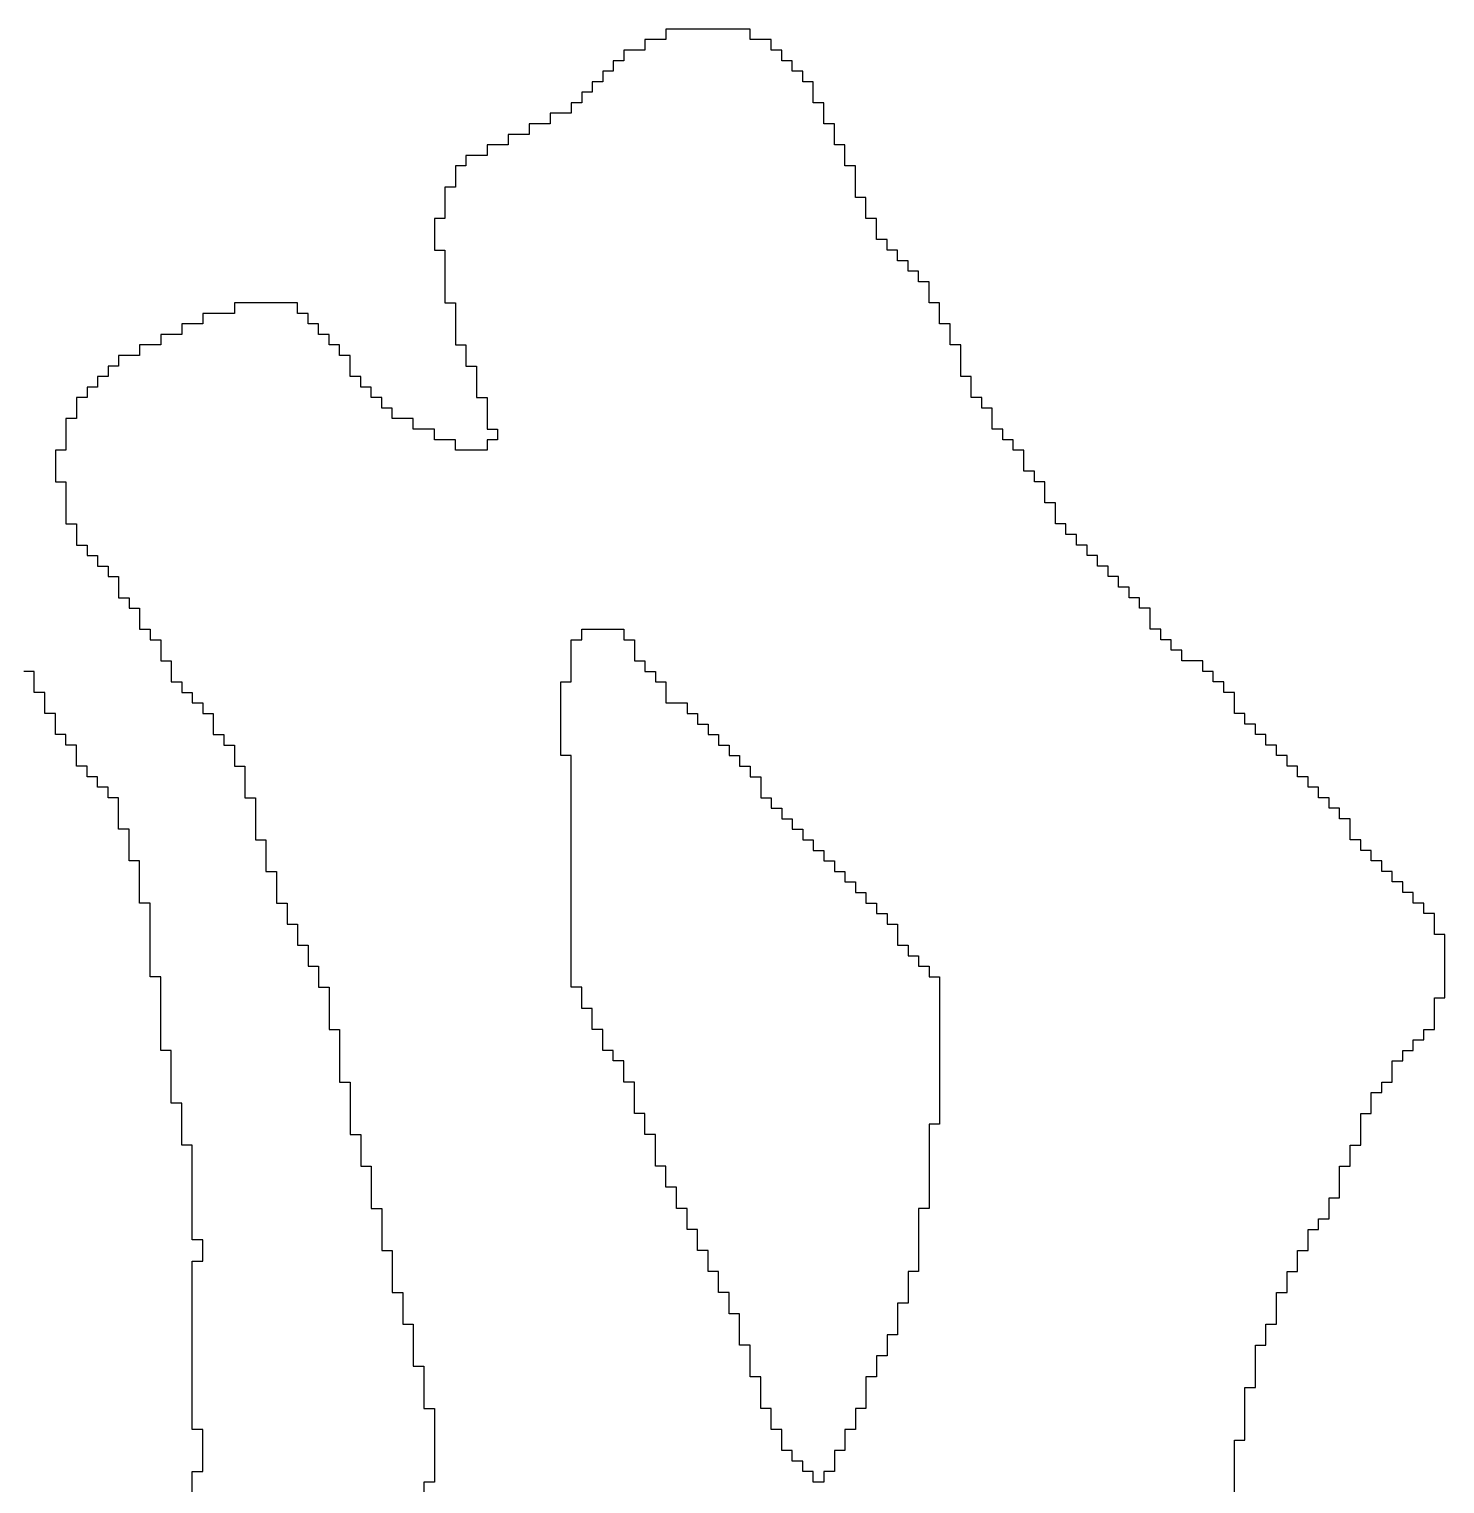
# Model space of a CAD drawing. Header units: millimetres. Extents: x 9.6 to 105, y 7.6 to 66.9.
# Drawn here: x 85.0237 to 85.2895, y 22.5068 to 22.7798 of the extents above; entities that cross this region are included whole.
import ezdxf

# ---------------------------------------------------------------- set-up
doc = ezdxf.new("R2010")
doc.units = ezdxf.units.MM
doc.layers.add('BottomOverlay', color=54, linetype='Continuous')

msp = doc.modelspace()

# ---------------------------------------------------------------- linework, layer by layer
at = {"layer": 'BottomOverlay'}
for p, q in [((85.15909, 22.77983), (85.14327, 22.77983)), ((85.14327, 22.77983), (85.14327, 22.77785)), ((85.15909, 22.77785), (85.15909, 22.77983)), ((85.14327, 22.77785), (85.13932, 22.77785)), ((85.13932, 22.77785), (85.13932, 22.77588)), ((85.16304, 22.77785), (85.15909, 22.77785)), ((85.16304, 22.77588), (85.16304, 22.77785)), ((85.13537, 22.7739), (85.13339, 22.7739)), ((85.13339, 22.7739), (85.13339, 22.77193)), ((85.13932, 22.77588), (85.13537, 22.77588)), ((85.13537, 22.77588), (85.13537, 22.7739)), ((85.16501, 22.77588), (85.16304, 22.77588)), ((85.16501, 22.7739), (85.16501, 22.77588)), ((85.16699, 22.7739), (85.16501, 22.7739)), ((85.16699, 22.77193), (85.16699, 22.7739)), ((85.13339, 22.77193), (85.13141, 22.77193)), ((85.13141, 22.77193), (85.13141, 22.76995)), ((85.16897, 22.77193), (85.16699, 22.77193)), ((85.16897, 22.76995), (85.16897, 22.77193)), ((85.12944, 22.76797), (85.12746, 22.76797)), ((85.12746, 22.76797), (85.12746, 22.766)), ((85.13141, 22.76995), (85.12944, 22.76995)), ((85.12944, 22.76995), (85.12944, 22.76797)), ((85.17094, 22.76995), (85.16897, 22.76995)), ((85.17094, 22.76797), (85.17094, 22.76995)), ((85.17094, 22.766), (85.17094, 22.76797)), ((85.12746, 22.766), (85.12549, 22.766)), ((85.12549, 22.766), (85.12549, 22.76402)), ((85.17292, 22.766), (85.17094, 22.766)), ((85.17292, 22.76402), (85.17292, 22.766)), ((85.12549, 22.76402), (85.12153, 22.76402)), ((85.12153, 22.76402), (85.12153, 22.76204)), ((85.17292, 22.76204), (85.17292, 22.76402)), ((85.11758, 22.76007), (85.11363, 22.76007)), ((85.11363, 22.76007), (85.11363, 22.75809)), ((85.12153, 22.76204), (85.11758, 22.76204)), ((85.11758, 22.76204), (85.11758, 22.76007)), ((85.17489, 22.76204), (85.17292, 22.76204)), ((85.17489, 22.76007), (85.17489, 22.76204)), ((85.17489, 22.75809), (85.17489, 22.76007)), ((85.11363, 22.75809), (85.10968, 22.75809)), ((85.10968, 22.75809), (85.10968, 22.75611)), ((85.17687, 22.75809), (85.17489, 22.75809)), ((85.17687, 22.75611), (85.17687, 22.75809)), ((85.10968, 22.75611), (85.10572, 22.75611)), ((85.10572, 22.75611), (85.10572, 22.75414)), ((85.17687, 22.75414), (85.17687, 22.75611)), ((85.10572, 22.75414), (85.10375, 22.75414)), ((85.10375, 22.75414), (85.10375, 22.75216)), ((85.10375, 22.75216), (85.10375, 22.75019)), ((85.17885, 22.75414), (85.17687, 22.75414)), ((85.17885, 22.75216), (85.17885, 22.75414)), ((85.17885, 22.75019), (85.17885, 22.75216)), ((85.10375, 22.75019), (85.10177, 22.75019)), ((85.10177, 22.75019), (85.10177, 22.74821)), ((85.17885, 22.74821), (85.17885, 22.75019)), ((85.10177, 22.74821), (85.10177, 22.74623)), ((85.10177, 22.74623), (85.10177, 22.74426)), ((85.18082, 22.74821), (85.17885, 22.74821)), ((85.18082, 22.74623), (85.18082, 22.74821)), ((85.18082, 22.74426), (85.18082, 22.74623)), ((85.10177, 22.74426), (85.09979, 22.74426)), ((85.09979, 22.74426), (85.09979, 22.74228)), ((85.1828, 22.74426), (85.18082, 22.74426)), ((85.1828, 22.74228), (85.1828, 22.74426)), ((85.09979, 22.74228), (85.09979, 22.74031)), ((85.1828, 22.74031), (85.1828, 22.74228)), ((85.09979, 22.74031), (85.09979, 22.73833)), ((85.09979, 22.73833), (85.10177, 22.73833)), ((85.10177, 22.73833), (85.10177, 22.73635)), ((85.18478, 22.74031), (85.1828, 22.74031)), ((85.18478, 22.73833), (85.18478, 22.74031)), ((85.18675, 22.73833), (85.18478, 22.73833)), ((85.18675, 22.73635), (85.18675, 22.73833)), ((85.10177, 22.73635), (85.10177, 22.73437)), ((85.18873, 22.73635), (85.18675, 22.73635)), ((85.18873, 22.73437), (85.18873, 22.73635)), ((85.10177, 22.73437), (85.10177, 22.7324)), ((85.10177, 22.7324), (85.10177, 22.73042)), ((85.19071, 22.73437), (85.18873, 22.73437)), ((85.19071, 22.7324), (85.19071, 22.73437)), ((85.19268, 22.7324), (85.19071, 22.7324)), ((85.19268, 22.73042), (85.19268, 22.7324)), ((85.10177, 22.73042), (85.10177, 22.72845)), ((85.19268, 22.72845), (85.19268, 22.73042)), ((85.0741, 22.72845), (85.06225, 22.72845)), ((85.06225, 22.72845), (85.06225, 22.72647)), ((85.0741, 22.72647), (85.0741, 22.72845)), ((85.10177, 22.72845), (85.10375, 22.72845)), ((85.10375, 22.72845), (85.10375, 22.72647)), ((85.19466, 22.72845), (85.19268, 22.72845)), ((85.19466, 22.72647), (85.19466, 22.72845)), ((85.05631, 22.72449), (85.05236, 22.72449)), ((85.05236, 22.72449), (85.05236, 22.72252)), ((85.06225, 22.72647), (85.05631, 22.72647)), ((85.05631, 22.72647), (85.05631, 22.72449)), ((85.07608, 22.72647), (85.0741, 22.72647)), ((85.07608, 22.72449), (85.07608, 22.72647)), ((85.07805, 22.72449), (85.07608, 22.72449)), ((85.07805, 22.72252), (85.07805, 22.72449)), ((85.10375, 22.72647), (85.10375, 22.72449)), ((85.10375, 22.72449), (85.10375, 22.72252)), ((85.19466, 22.72449), (85.19466, 22.72647)), ((85.19663, 22.72449), (85.19466, 22.72449)), ((85.19663, 22.72252), (85.19663, 22.72449)), ((85.05236, 22.72252), (85.04841, 22.72252)), ((85.04841, 22.72252), (85.04841, 22.72054)), ((85.08003, 22.72252), (85.07805, 22.72252)), ((85.08003, 22.72054), (85.08003, 22.72252)), ((85.10375, 22.72252), (85.10375, 22.72054)), ((85.19663, 22.72054), (85.19663, 22.72252)), ((85.04841, 22.72054), (85.04446, 22.72054)), ((85.04446, 22.72054), (85.04446, 22.71857)), ((85.08201, 22.72054), (85.08003, 22.72054)), ((85.08201, 22.71857), (85.08201, 22.72054)), ((85.10375, 22.72054), (85.10572, 22.72054)), ((85.10572, 22.72054), (85.10572, 22.71857)), ((85.19861, 22.72054), (85.19663, 22.72054)), ((85.19861, 22.71857), (85.19861, 22.72054)), ((85.04051, 22.71659), (85.03853, 22.71659)), ((85.03853, 22.71659), (85.03853, 22.71461)), ((85.04446, 22.71857), (85.04051, 22.71857)), ((85.04051, 22.71857), (85.04051, 22.71659)), ((85.08399, 22.71857), (85.08201, 22.71857)), ((85.08399, 22.71659), (85.08399, 22.71857)), ((85.08399, 22.71461), (85.08399, 22.71659)), ((85.10572, 22.71857), (85.10572, 22.71659)), ((85.10572, 22.71659), (85.1077, 22.71659)), ((85.1077, 22.71659), (85.1077, 22.71461)), ((85.19861, 22.71659), (85.19861, 22.71857)), ((85.19861, 22.71461), (85.19861, 22.71659)), ((85.03853, 22.71461), (85.03655, 22.71461)), ((85.03655, 22.71461), (85.03655, 22.71264)), ((85.08596, 22.71461), (85.08399, 22.71461)), ((85.08596, 22.71264), (85.08596, 22.71461)), ((85.1077, 22.71461), (85.1077, 22.71264)), ((85.20059, 22.71461), (85.19861, 22.71461)), ((85.20059, 22.71264), (85.20059, 22.71461)), ((85.03458, 22.71066), (85.0326, 22.71066)), ((85.0326, 22.71066), (85.0326, 22.70868)), ((85.03655, 22.71264), (85.03458, 22.71264)), ((85.03458, 22.71264), (85.03458, 22.71066)), ((85.08794, 22.71264), (85.08596, 22.71264)), ((85.08794, 22.71066), (85.08794, 22.71264)), ((85.08991, 22.71066), (85.08794, 22.71066)), ((85.08991, 22.70868), (85.08991, 22.71066)), ((85.1077, 22.71264), (85.1077, 22.71066)), ((85.1077, 22.71066), (85.10968, 22.71066)), ((85.10968, 22.71066), (85.10968, 22.70868)), ((85.20059, 22.71066), (85.20059, 22.71264)), ((85.20256, 22.71066), (85.20059, 22.71066)), ((85.20256, 22.70868), (85.20256, 22.71066)), ((85.0326, 22.70868), (85.0326, 22.70671)), ((85.09189, 22.70868), (85.08991, 22.70868)), ((85.09189, 22.70671), (85.09189, 22.70868)), ((85.10968, 22.70868), (85.10968, 22.70671)), ((85.20454, 22.70868), (85.20256, 22.70868)), ((85.20454, 22.70671), (85.20454, 22.70868)), ((85.0326, 22.70671), (85.03062, 22.70671)), ((85.03062, 22.70671), (85.03062, 22.70473)), ((85.09584, 22.70671), (85.09189, 22.70671)), ((85.09584, 22.70473), (85.09584, 22.70671)), ((85.10968, 22.70671), (85.10968, 22.70473)), ((85.20454, 22.70473), (85.20454, 22.70671)), ((85.03062, 22.70473), (85.03062, 22.70275)), ((85.03062, 22.70275), (85.03062, 22.70078)), ((85.09979, 22.70473), (85.09584, 22.70473)), ((85.09979, 22.70275), (85.09979, 22.70473)), ((85.10375, 22.70275), (85.09979, 22.70275)), ((85.10375, 22.70078), (85.10375, 22.70275)), ((85.10968, 22.70473), (85.11165, 22.70473)), ((85.11165, 22.70275), (85.10968, 22.70275)), ((85.10968, 22.70275), (85.10968, 22.70078)), ((85.11165, 22.70473), (85.11165, 22.70275)), ((85.20651, 22.70473), (85.20454, 22.70473)), ((85.20651, 22.70275), (85.20651, 22.70473)), ((85.20849, 22.70275), (85.20651, 22.70275)), ((85.20849, 22.70078), (85.20849, 22.70275)), ((85.03062, 22.70078), (85.02865, 22.70078)), ((85.02865, 22.70078), (85.02865, 22.6988)), ((85.10968, 22.70078), (85.10375, 22.70078)), ((85.21047, 22.70078), (85.20849, 22.70078)), ((85.21047, 22.6988), (85.21047, 22.70078)), ((85.02865, 22.6988), (85.02865, 22.69683)), ((85.21047, 22.69683), (85.21047, 22.6988)), ((85.02865, 22.69683), (85.02865, 22.69485)), ((85.02865, 22.69485), (85.03062, 22.69485)), ((85.03062, 22.69485), (85.03062, 22.69287)), ((85.21245, 22.69683), (85.21047, 22.69683)), ((85.21245, 22.69485), (85.21245, 22.69683)), ((85.21442, 22.69485), (85.21245, 22.69485)), ((85.21442, 22.69287), (85.21442, 22.69485)), ((85.03062, 22.69287), (85.03062, 22.6909)), ((85.21442, 22.6909), (85.21442, 22.69287)), ((85.03062, 22.6909), (85.03062, 22.68892)), ((85.03062, 22.68892), (85.03062, 22.68694)), ((85.2164, 22.6909), (85.21442, 22.6909)), ((85.2164, 22.68892), (85.2164, 22.6909)), ((85.2164, 22.68694), (85.2164, 22.68892)), ((85.03062, 22.68694), (85.0326, 22.68694)), ((85.0326, 22.68694), (85.0326, 22.68497)), ((85.21837, 22.68694), (85.2164, 22.68694)), ((85.21837, 22.68497), (85.21837, 22.68694)), ((85.0326, 22.68497), (85.0326, 22.68299)), ((85.22035, 22.68497), (85.21837, 22.68497)), ((85.22035, 22.68299), (85.22035, 22.68497)), ((85.0326, 22.68299), (85.03458, 22.68299)), ((85.03458, 22.68299), (85.03458, 22.68101)), ((85.03458, 22.68101), (85.03655, 22.68101)), ((85.03655, 22.68101), (85.03655, 22.67904)), ((85.22233, 22.68299), (85.22035, 22.68299)), ((85.22233, 22.68101), (85.22233, 22.68299)), ((85.2243, 22.68101), (85.22233, 22.68101)), ((85.2243, 22.67904), (85.2243, 22.68101)), ((85.03655, 22.67904), (85.03853, 22.67904)), ((85.03853, 22.67904), (85.03853, 22.67706)), ((85.22628, 22.67904), (85.2243, 22.67904)), ((85.22628, 22.67706), (85.22628, 22.67904)), ((85.03853, 22.67706), (85.04051, 22.67706)), ((85.04051, 22.67706), (85.04051, 22.67509)), ((85.04051, 22.67509), (85.04051, 22.67311)), ((85.22825, 22.67706), (85.22628, 22.67706)), ((85.22825, 22.67509), (85.22825, 22.67706)), ((85.23023, 22.67509), (85.22825, 22.67509)), ((85.23023, 22.67311), (85.23023, 22.67509)), ((85.04051, 22.67311), (85.04248, 22.67311)), ((85.04248, 22.67311), (85.04248, 22.67113)), ((85.23221, 22.67311), (85.23023, 22.67311)), ((85.23221, 22.67113), (85.23221, 22.67311)), ((85.04248, 22.67113), (85.04446, 22.67113)), ((85.04446, 22.67113), (85.04446, 22.66916)), ((85.23418, 22.67113), (85.23221, 22.67113)), ((85.23418, 22.66916), (85.23418, 22.67113)), ((85.04446, 22.66916), (85.04446, 22.66718)), ((85.04446, 22.66718), (85.04643, 22.66718)), ((85.04643, 22.66718), (85.04643, 22.6652)), ((85.12746, 22.6652), (85.12746, 22.66718)), ((85.12746, 22.66718), (85.13537, 22.66718)), ((85.13537, 22.66718), (85.13537, 22.6652)), ((85.23418, 22.66718), (85.23418, 22.66916)), ((85.23616, 22.66718), (85.23418, 22.66718)), ((85.23616, 22.6652), (85.23616, 22.66718)), ((85.04643, 22.6652), (85.04841, 22.6652)), ((85.04841, 22.6652), (85.04841, 22.66323)), ((85.12549, 22.66323), (85.12549, 22.6652)), ((85.12549, 22.6652), (85.12746, 22.6652)), ((85.13537, 22.6652), (85.13735, 22.6652)), ((85.13735, 22.6652), (85.13735, 22.66323)), ((85.23814, 22.6652), (85.23616, 22.6652)), ((85.23814, 22.66323), (85.23814, 22.6652)), ((85.04841, 22.66323), (85.04841, 22.66125)), ((85.12549, 22.66125), (85.12549, 22.66323)), ((85.13735, 22.66323), (85.13735, 22.66125)), ((85.24011, 22.66323), (85.23814, 22.66323)), ((85.24011, 22.66125), (85.24011, 22.66323)), ((85.02469, 22.65927), (85.02272, 22.65927)), ((85.02469, 22.6573), (85.02469, 22.65927)), ((85.04841, 22.66125), (85.05039, 22.66125)), ((85.05039, 22.66125), (85.05039, 22.65927)), ((85.05039, 22.65927), (85.05039, 22.6573)), ((85.12549, 22.65927), (85.12549, 22.66125)), ((85.12549, 22.6573), (85.12549, 22.65927)), ((85.13735, 22.66125), (85.13932, 22.66125)), ((85.13932, 22.66125), (85.13932, 22.65927)), ((85.13932, 22.65927), (85.1413, 22.65927)), ((85.1413, 22.65927), (85.1413, 22.6573)), ((85.24407, 22.66125), (85.24011, 22.66125)), ((85.24407, 22.65927), (85.24407, 22.66125)), ((85.24604, 22.65927), (85.24407, 22.65927)), ((85.24604, 22.6573), (85.24604, 22.65927)), ((85.02469, 22.65532), (85.02469, 22.6573)), ((85.05039, 22.6573), (85.05236, 22.6573)), ((85.05236, 22.6573), (85.05236, 22.65532)), ((85.12351, 22.65532), (85.12351, 22.6573)), ((85.12351, 22.6573), (85.12549, 22.6573)), ((85.1413, 22.6573), (85.14327, 22.6573)), ((85.14327, 22.6573), (85.14327, 22.65532)), ((85.24802, 22.6573), (85.24604, 22.6573)), ((85.24802, 22.65532), (85.24802, 22.6573)), ((85.02667, 22.65532), (85.02469, 22.65532)), ((85.02667, 22.65335), (85.02667, 22.65532)), ((85.02667, 22.65137), (85.02667, 22.65335)), ((85.05236, 22.65532), (85.05434, 22.65532)), ((85.05434, 22.65532), (85.05434, 22.65335)), ((85.05434, 22.65335), (85.05631, 22.65335)), ((85.05631, 22.65335), (85.05631, 22.65137)), ((85.12351, 22.65335), (85.12351, 22.65532)), ((85.12351, 22.65137), (85.12351, 22.65335)), ((85.14327, 22.65532), (85.14327, 22.65335)), ((85.14327, 22.65335), (85.14723, 22.65335)), ((85.14723, 22.65335), (85.14723, 22.65137)), ((85.24999, 22.65532), (85.24802, 22.65532)), ((85.24999, 22.65335), (85.24999, 22.65532)), ((85.24999, 22.65137), (85.24999, 22.65335)), ((85.02865, 22.65137), (85.02667, 22.65137)), ((85.02865, 22.64939), (85.02865, 22.65137)), ((85.05631, 22.65137), (85.05829, 22.65137)), ((85.05829, 22.65137), (85.05829, 22.64939)), ((85.12351, 22.64939), (85.12351, 22.65137)), ((85.14723, 22.65137), (85.1492, 22.65137)), ((85.1492, 22.65137), (85.1492, 22.64939)), ((85.25197, 22.65137), (85.24999, 22.65137)), ((85.25197, 22.64939), (85.25197, 22.65137)), ((85.02865, 22.64742), (85.02865, 22.64939)), ((85.05829, 22.64939), (85.05829, 22.64742)), ((85.12351, 22.64742), (85.12351, 22.64939)), ((85.1492, 22.64939), (85.15118, 22.64939)), ((85.15118, 22.64939), (85.15118, 22.64742)), ((85.25395, 22.64939), (85.25197, 22.64939)), ((85.25395, 22.64742), (85.25395, 22.64939)), ((85.03062, 22.64742), (85.02865, 22.64742)), ((85.03062, 22.64544), (85.03062, 22.64742)), ((85.0326, 22.64544), (85.03062, 22.64544)), ((85.0326, 22.64346), (85.0326, 22.64544)), ((85.05829, 22.64742), (85.06027, 22.64742)), ((85.06027, 22.64742), (85.06027, 22.64544)), ((85.06027, 22.64544), (85.06225, 22.64544)), ((85.06225, 22.64544), (85.06225, 22.64346)), ((85.12351, 22.64544), (85.12351, 22.64742)), ((85.12351, 22.64346), (85.12351, 22.64544)), ((85.15118, 22.64742), (85.15315, 22.64742)), ((85.15315, 22.64742), (85.15315, 22.64544)), ((85.15315, 22.64544), (85.15513, 22.64544)), ((85.15513, 22.64544), (85.15513, 22.64346)), ((85.25592, 22.64742), (85.25395, 22.64742)), ((85.25592, 22.64544), (85.25592, 22.64742)), ((85.2579, 22.64544), (85.25592, 22.64544)), ((85.2579, 22.64346), (85.2579, 22.64544)), ((85.0326, 22.64149), (85.0326, 22.64346)), ((85.06225, 22.64346), (85.06225, 22.64149)), ((85.12549, 22.64346), (85.12351, 22.64346)), ((85.12549, 22.64149), (85.12549, 22.64346)), ((85.15513, 22.64346), (85.15711, 22.64346)), ((85.15711, 22.64346), (85.15711, 22.64149)), ((85.25988, 22.64346), (85.2579, 22.64346)), ((85.25988, 22.64149), (85.25988, 22.64346)), ((85.03458, 22.64149), (85.0326, 22.64149)), ((85.03458, 22.63951), (85.03458, 22.64149)), ((85.06225, 22.64149), (85.06422, 22.64149)), ((85.06422, 22.64149), (85.06422, 22.63951)), ((85.12549, 22.63951), (85.12549, 22.64149)), ((85.15711, 22.64149), (85.15909, 22.64149)), ((85.15909, 22.64149), (85.15909, 22.63951)), ((85.26185, 22.64149), (85.25988, 22.64149)), ((85.26185, 22.63951), (85.26185, 22.64149)), ((85.03655, 22.63951), (85.03458, 22.63951)), ((85.03655, 22.63754), (85.03655, 22.63951)), ((85.03853, 22.63754), (85.03655, 22.63754)), ((85.03853, 22.63556), (85.03853, 22.63754)), ((85.06422, 22.63951), (85.06422, 22.63754)), ((85.06422, 22.63754), (85.06422, 22.63556)), ((85.12549, 22.63754), (85.12549, 22.63951)), ((85.12549, 22.63556), (85.12549, 22.63754)), ((85.15909, 22.63951), (85.16106, 22.63951)), ((85.16106, 22.63951), (85.16106, 22.63754)), ((85.16106, 22.63754), (85.16106, 22.63556)), ((85.26383, 22.63951), (85.26185, 22.63951)), ((85.26383, 22.63754), (85.26383, 22.63951)), ((85.26581, 22.63754), (85.26383, 22.63754)), ((85.26581, 22.63556), (85.26581, 22.63754)), ((85.04051, 22.63556), (85.03853, 22.63556)), ((85.04051, 22.63358), (85.04051, 22.63556)), ((85.06422, 22.63556), (85.0662, 22.63556)), ((85.0662, 22.63556), (85.0662, 22.63358)), ((85.12549, 22.63358), (85.12549, 22.63556)), ((85.16106, 22.63556), (85.16304, 22.63556)), ((85.16304, 22.63556), (85.16304, 22.63358)), ((85.26778, 22.63556), (85.26581, 22.63556)), ((85.26778, 22.63358), (85.26778, 22.63556)), ((85.04051, 22.63161), (85.04051, 22.63358)), ((85.04051, 22.62963), (85.04051, 22.63161)), ((85.0662, 22.63358), (85.0662, 22.63161)), ((85.0662, 22.63161), (85.0662, 22.62963)), ((85.12549, 22.63161), (85.12549, 22.63358)), ((85.12549, 22.62963), (85.12549, 22.63161)), ((85.16304, 22.63358), (85.16501, 22.63358)), ((85.16501, 22.63358), (85.16501, 22.63161)), ((85.16501, 22.63161), (85.16699, 22.63161)), ((85.16699, 22.63161), (85.16699, 22.62963)), ((85.26976, 22.63358), (85.26778, 22.63358)), ((85.26976, 22.63161), (85.26976, 22.63358)), ((85.27173, 22.63161), (85.26976, 22.63161)), ((85.27173, 22.62963), (85.27173, 22.63161)), ((85.04248, 22.62963), (85.04051, 22.62963)), ((85.04248, 22.62765), (85.04248, 22.62963)), ((85.0662, 22.62963), (85.0662, 22.62765)), ((85.12549, 22.62765), (85.12549, 22.62963)), ((85.16699, 22.62963), (85.16897, 22.62963)), ((85.16897, 22.62963), (85.16897, 22.62765)), ((85.27173, 22.62765), (85.27173, 22.62963)), ((85.04248, 22.62568), (85.04248, 22.62765)), ((85.0662, 22.62765), (85.06817, 22.62765)), ((85.06817, 22.62765), (85.06817, 22.62568)), ((85.12549, 22.62568), (85.12549, 22.62765)), ((85.16897, 22.62765), (85.17094, 22.62765)), ((85.17094, 22.62765), (85.17094, 22.62568)), ((85.27371, 22.62765), (85.27173, 22.62765)), ((85.27371, 22.62568), (85.27371, 22.62765)), ((85.04248, 22.6237), (85.04248, 22.62568)), ((85.04446, 22.6237), (85.04248, 22.6237)), ((85.04446, 22.62173), (85.04446, 22.6237)), ((85.06817, 22.62568), (85.06817, 22.6237)), ((85.06817, 22.6237), (85.06817, 22.62173)), ((85.12549, 22.6237), (85.12549, 22.62568)), ((85.12549, 22.62173), (85.12549, 22.6237)), ((85.17094, 22.62568), (85.17292, 22.62568)), ((85.17292, 22.62568), (85.17292, 22.6237)), ((85.17292, 22.6237), (85.17489, 22.6237)), ((85.17489, 22.6237), (85.17489, 22.62173)), ((85.27569, 22.62568), (85.27371, 22.62568)), ((85.27569, 22.6237), (85.27569, 22.62568)), ((85.27766, 22.6237), (85.27569, 22.6237)), ((85.27766, 22.62173), (85.27766, 22.6237)), ((85.04446, 22.61975), (85.04446, 22.62173)), ((85.06817, 22.62173), (85.07015, 22.62173)), ((85.07015, 22.62173), (85.07015, 22.61975)), ((85.12549, 22.61975), (85.12549, 22.62173)), ((85.17489, 22.62173), (85.17687, 22.62173)), ((85.17687, 22.62173), (85.17687, 22.61975)), ((85.27964, 22.62173), (85.27766, 22.62173)), ((85.27964, 22.61975), (85.27964, 22.62173)), ((85.04446, 22.61777), (85.04446, 22.61975)), ((85.04446, 22.6158), (85.04446, 22.61777)), ((85.07015, 22.61975), (85.07015, 22.61777)), ((85.07015, 22.61777), (85.07015, 22.6158)), ((85.12549, 22.61777), (85.12549, 22.61975)), ((85.12549, 22.6158), (85.12549, 22.61777)), ((85.17687, 22.61975), (85.17885, 22.61975)), ((85.17885, 22.61975), (85.17885, 22.61777)), ((85.17885, 22.61777), (85.18082, 22.61777)), ((85.18082, 22.61777), (85.18082, 22.6158)), ((85.28162, 22.61975), (85.27964, 22.61975)), ((85.28162, 22.61777), (85.28162, 22.61975)), ((85.28359, 22.61777), (85.28162, 22.61777)), ((85.28359, 22.6158), (85.28359, 22.61777)), ((85.04643, 22.6158), (85.04446, 22.6158)), ((85.04643, 22.61382), (85.04643, 22.6158)), ((85.07015, 22.6158), (85.07213, 22.6158)), ((85.07213, 22.6158), (85.07213, 22.61382)), ((85.12549, 22.61382), (85.12549, 22.6158)), ((85.18082, 22.6158), (85.1828, 22.6158)), ((85.1828, 22.6158), (85.1828, 22.61382)), ((85.28557, 22.6158), (85.28359, 22.6158)), ((85.28557, 22.61382), (85.28557, 22.6158)), ((85.04643, 22.61184), (85.04643, 22.61382)), ((85.07213, 22.61382), (85.07213, 22.61184)), ((85.12549, 22.61184), (85.12549, 22.61382)), ((85.1828, 22.61382), (85.18478, 22.61382)), ((85.18478, 22.61382), (85.18478, 22.61184)), ((85.28755, 22.61382), (85.28557, 22.61382)), ((85.28755, 22.61184), (85.28755, 22.61382)), ((85.04643, 22.60987), (85.04643, 22.61184)), ((85.04643, 22.60789), (85.04643, 22.60987)), ((85.07213, 22.61184), (85.0741, 22.61184)), ((85.0741, 22.61184), (85.0741, 22.60987)), ((85.0741, 22.60987), (85.0741, 22.60789)), ((85.12549, 22.60987), (85.12549, 22.61184)), ((85.12549, 22.60789), (85.12549, 22.60987)), ((85.18478, 22.61184), (85.18675, 22.61184)), ((85.18675, 22.61184), (85.18675, 22.60987)), ((85.18675, 22.60987), (85.18675, 22.60789)), ((85.28755, 22.60987), (85.28755, 22.61184)), ((85.28952, 22.60987), (85.28755, 22.60987)), ((85.28952, 22.60789), (85.28952, 22.60987)), ((85.04643, 22.60591), (85.04643, 22.60789)), ((85.0741, 22.60789), (85.07608, 22.60789)), ((85.07608, 22.60789), (85.07608, 22.60591)), ((85.12549, 22.60591), (85.12549, 22.60789)), ((85.18675, 22.60789), (85.18873, 22.60789)), ((85.18873, 22.60789), (85.18873, 22.60591)), ((85.28952, 22.60591), (85.28952, 22.60789)), ((85.04643, 22.60394), (85.04643, 22.60591)), ((85.07608, 22.60591), (85.07608, 22.60394)), ((85.12549, 22.60394), (85.12549, 22.60591)), ((85.18873, 22.60591), (85.19071, 22.60591)), ((85.19071, 22.60591), (85.19071, 22.60394)), ((85.28952, 22.60394), (85.28952, 22.60591)), ((85.04643, 22.60196), (85.04643, 22.60394)), ((85.04841, 22.60196), (85.04643, 22.60196)), ((85.04841, 22.59999), (85.04841, 22.60196)), ((85.07608, 22.60394), (85.07805, 22.60394)), ((85.07805, 22.60394), (85.07805, 22.60196)), ((85.07805, 22.60196), (85.07805, 22.59999)), ((85.12549, 22.60196), (85.12549, 22.60394)), ((85.12549, 22.59999), (85.12549, 22.60196)), ((85.19071, 22.60394), (85.19268, 22.60394)), ((85.19268, 22.60394), (85.19268, 22.60196)), ((85.19268, 22.60196), (85.19466, 22.60196)), ((85.19466, 22.60196), (85.19466, 22.59999)), ((85.28952, 22.60196), (85.28952, 22.60394)), ((85.28952, 22.59999), (85.28952, 22.60196)), ((85.04841, 22.59801), (85.04841, 22.59999)), ((85.07805, 22.59999), (85.08003, 22.59999)), ((85.08003, 22.59999), (85.08003, 22.59801)), ((85.12746, 22.59999), (85.12549, 22.59999)), ((85.12746, 22.59801), (85.12746, 22.59999)), ((85.19466, 22.59999), (85.19466, 22.59801)), ((85.28952, 22.59801), (85.28952, 22.59999)), ((85.04841, 22.59603), (85.04841, 22.59801)), ((85.04841, 22.59406), (85.04841, 22.59603)), ((85.08003, 22.59801), (85.08003, 22.59603)), ((85.08003, 22.59603), (85.08003, 22.59406)), ((85.12746, 22.59603), (85.12746, 22.59801)), ((85.12944, 22.59603), (85.12746, 22.59603)), ((85.12944, 22.59406), (85.12944, 22.59603)), ((85.19466, 22.59801), (85.19466, 22.59603)), ((85.19466, 22.59603), (85.19466, 22.59406)), ((85.28755, 22.59603), (85.28755, 22.59801)), ((85.28755, 22.59801), (85.28952, 22.59801)), ((85.28755, 22.59406), (85.28755, 22.59603)), ((85.04841, 22.59208), (85.04841, 22.59406)), ((85.08003, 22.59406), (85.08003, 22.59208)), ((85.12944, 22.59208), (85.12944, 22.59406)), ((85.19466, 22.59406), (85.19466, 22.59208)), ((85.28755, 22.59208), (85.28755, 22.59406)), ((85.04841, 22.5901), (85.04841, 22.59208)), ((85.08003, 22.59208), (85.08201, 22.59208)), ((85.08201, 22.59208), (85.08201, 22.5901)), ((85.13141, 22.59208), (85.12944, 22.59208)), ((85.13141, 22.5901), (85.13141, 22.59208)), ((85.19466, 22.59208), (85.19466, 22.5901)), ((85.28557, 22.5901), (85.28557, 22.59208)), ((85.28557, 22.59208), (85.28755, 22.59208)), ((85.04841, 22.58813), (85.04841, 22.5901)), ((85.05039, 22.58813), (85.04841, 22.58813)), ((85.05039, 22.58615), (85.05039, 22.58813)), ((85.08201, 22.5901), (85.08201, 22.58813)), ((85.08201, 22.58813), (85.08201, 22.58615)), ((85.13141, 22.58813), (85.13141, 22.5901)), ((85.13339, 22.58813), (85.13141, 22.58813)), ((85.13339, 22.58615), (85.13339, 22.58813)), ((85.19466, 22.5901), (85.19466, 22.58813)), ((85.19466, 22.58813), (85.19466, 22.58615)), ((85.28162, 22.58615), (85.28162, 22.58813)), ((85.28162, 22.58813), (85.28359, 22.58813)), ((85.28359, 22.58813), (85.28359, 22.5901)), ((85.28359, 22.5901), (85.28557, 22.5901)), ((85.05039, 22.58417), (85.05039, 22.58615)), ((85.08201, 22.58615), (85.08201, 22.58417)), ((85.13537, 22.58615), (85.13339, 22.58615)), ((85.13537, 22.58417), (85.13537, 22.58615)), ((85.19466, 22.58615), (85.19466, 22.58417)), ((85.27964, 22.58417), (85.27964, 22.58615)), ((85.27964, 22.58615), (85.28162, 22.58615)), ((85.05039, 22.5822), (85.05039, 22.58417)), ((85.05039, 22.58022), (85.05039, 22.5822)), ((85.08201, 22.58417), (85.08201, 22.5822)), ((85.08201, 22.5822), (85.08399, 22.5822)), ((85.08399, 22.5822), (85.08399, 22.58022)), ((85.13537, 22.5822), (85.13537, 22.58417)), ((85.13735, 22.5822), (85.13537, 22.5822)), ((85.13735, 22.58022), (85.13735, 22.5822)), ((85.19466, 22.58417), (85.19466, 22.5822)), ((85.19466, 22.5822), (85.19466, 22.58022)), ((85.27766, 22.58022), (85.27766, 22.5822)), ((85.27766, 22.5822), (85.27964, 22.5822)), ((85.27964, 22.5822), (85.27964, 22.58417)), ((85.05039, 22.57825), (85.05039, 22.58022)), ((85.08399, 22.58022), (85.08399, 22.57825)), ((85.13735, 22.57825), (85.13735, 22.58022)), ((85.19466, 22.58022), (85.19466, 22.57825)), ((85.27569, 22.57825), (85.27569, 22.58022)), ((85.27569, 22.58022), (85.27766, 22.58022)), ((85.05236, 22.57825), (85.05039, 22.57825)), ((85.05236, 22.57627), (85.05236, 22.57825)), ((85.08399, 22.57825), (85.08399, 22.57627)), ((85.13735, 22.57627), (85.13735, 22.57825)), ((85.19466, 22.57825), (85.19466, 22.57627)), ((85.27569, 22.57627), (85.27569, 22.57825)), ((85.05236, 22.57429), (85.05236, 22.57627)), ((85.05236, 22.57232), (85.05236, 22.57429)), ((85.08399, 22.57627), (85.08399, 22.57429)), ((85.08399, 22.57429), (85.08399, 22.57232)), ((85.13932, 22.57627), (85.13735, 22.57627)), ((85.13932, 22.57429), (85.13932, 22.57627)), ((85.13932, 22.57232), (85.13932, 22.57429)), ((85.19466, 22.57429), (85.19268, 22.57429)), ((85.19268, 22.57429), (85.19268, 22.57232)), ((85.19466, 22.57627), (85.19466, 22.57429)), ((85.27371, 22.57429), (85.27371, 22.57627)), ((85.27371, 22.57627), (85.27569, 22.57627)), ((85.27371, 22.57232), (85.27371, 22.57429)), ((85.05236, 22.57034), (85.05236, 22.57232)), ((85.08399, 22.57232), (85.08596, 22.57232)), ((85.08596, 22.57232), (85.08596, 22.57034)), ((85.1413, 22.57232), (85.13932, 22.57232)), ((85.1413, 22.57034), (85.1413, 22.57232)), ((85.19268, 22.57232), (85.19268, 22.57034)), ((85.27371, 22.57034), (85.27371, 22.57232)), ((85.05434, 22.57034), (85.05236, 22.57034)), ((85.05434, 22.56836), (85.05434, 22.57034)), ((85.08596, 22.57034), (85.08596, 22.56836)), ((85.1413, 22.56836), (85.1413, 22.57034)), ((85.19268, 22.57034), (85.19268, 22.56836)), ((85.27173, 22.56836), (85.27173, 22.57034)), ((85.27173, 22.57034), (85.27371, 22.57034)), ((85.05434, 22.56639), (85.05434, 22.56836)), ((85.05434, 22.56441), (85.05434, 22.56639)), ((85.08596, 22.56836), (85.08596, 22.56639)), ((85.08596, 22.56639), (85.08794, 22.56639)), ((85.08794, 22.56639), (85.08794, 22.56441)), ((85.1413, 22.56639), (85.1413, 22.56836)), ((85.14327, 22.56639), (85.1413, 22.56639)), ((85.14327, 22.56441), (85.14327, 22.56639)), ((85.19268, 22.56836), (85.19268, 22.56639)), ((85.19268, 22.56639), (85.19268, 22.56441)), ((85.26976, 22.56441), (85.26976, 22.56639)), ((85.26976, 22.56639), (85.27173, 22.56639)), ((85.27173, 22.56639), (85.27173, 22.56836)), ((85.05434, 22.56244), (85.05434, 22.56441)), ((85.08794, 22.56441), (85.08794, 22.56244)), ((85.14327, 22.56244), (85.14327, 22.56441)), ((85.19268, 22.56441), (85.19268, 22.56244)), ((85.26976, 22.56244), (85.26976, 22.56441)), ((85.05434, 22.56046), (85.05434, 22.56244)), ((85.05434, 22.55848), (85.05434, 22.56046)), ((85.08794, 22.56244), (85.08794, 22.56046)), ((85.08794, 22.56046), (85.08794, 22.55848)), ((85.14525, 22.56244), (85.14327, 22.56244)), ((85.14525, 22.56046), (85.14525, 22.56244)), ((85.14525, 22.55848), (85.14525, 22.56046)), ((85.19268, 22.56244), (85.19268, 22.56046)), ((85.19268, 22.56046), (85.19268, 22.55848)), ((85.26778, 22.55848), (85.26778, 22.56046)), ((85.26778, 22.56046), (85.26976, 22.56046)), ((85.26976, 22.56046), (85.26976, 22.56244)), ((85.05434, 22.55651), (85.05434, 22.55848)), ((85.08794, 22.55848), (85.08991, 22.55848)), ((85.08991, 22.55848), (85.08991, 22.55651)), ((85.14723, 22.55848), (85.14525, 22.55848)), ((85.14723, 22.55651), (85.14723, 22.55848)), ((85.19268, 22.55848), (85.19071, 22.55848)), ((85.19071, 22.55848), (85.19071, 22.55651)), ((85.26778, 22.55651), (85.26778, 22.55848)), ((85.05434, 22.55453), (85.05434, 22.55651)), ((85.08991, 22.55651), (85.08991, 22.55453)), ((85.14723, 22.55453), (85.14723, 22.55651)), ((85.19071, 22.55651), (85.19071, 22.55453)), ((85.26581, 22.55453), (85.26581, 22.55651)), ((85.26581, 22.55651), (85.26778, 22.55651)), ((85.05434, 22.55255), (85.05434, 22.55453)), ((85.05631, 22.55255), (85.05434, 22.55255)), ((85.05631, 22.55058), (85.05631, 22.55255)), ((85.08991, 22.55453), (85.08991, 22.55255)), ((85.08991, 22.55255), (85.08991, 22.55058)), ((85.1492, 22.55453), (85.14723, 22.55453)), ((85.1492, 22.55255), (85.1492, 22.55453)), ((85.1492, 22.55058), (85.1492, 22.55255)), ((85.19071, 22.55453), (85.19071, 22.55255)), ((85.19071, 22.55255), (85.19071, 22.55058)), ((85.26383, 22.55255), (85.26383, 22.55453)), ((85.26383, 22.55453), (85.26581, 22.55453)), ((85.26383, 22.55058), (85.26383, 22.55255)), ((85.05631, 22.5486), (85.05631, 22.55058)), ((85.08991, 22.55058), (85.09189, 22.55058)), ((85.09189, 22.55058), (85.09189, 22.5486)), ((85.15118, 22.55058), (85.1492, 22.55058)), ((85.15118, 22.5486), (85.15118, 22.55058)), ((85.19071, 22.55058), (85.19071, 22.5486)), ((85.26185, 22.5486), (85.26185, 22.55058)), ((85.26185, 22.55058), (85.26383, 22.55058)), ((85.05434, 22.54662), (85.05434, 22.5486)), ((85.05434, 22.5486), (85.05631, 22.5486)), ((85.09189, 22.5486), (85.09189, 22.54662)), ((85.15118, 22.54662), (85.15118, 22.5486)), ((85.19071, 22.5486), (85.19071, 22.54662)), ((85.26185, 22.54662), (85.26185, 22.5486)), ((85.05434, 22.54465), (85.05434, 22.54662)), ((85.05434, 22.54267), (85.05434, 22.54465)), ((85.09189, 22.54662), (85.09189, 22.54465)), ((85.09189, 22.54465), (85.09189, 22.54267)), ((85.15315, 22.54662), (85.15118, 22.54662)), ((85.15315, 22.54465), (85.15315, 22.54662)), ((85.15315, 22.54267), (85.15315, 22.54465)), ((85.19071, 22.54662), (85.18873, 22.54662)), ((85.18873, 22.54662), (85.18873, 22.54465)), ((85.18873, 22.54465), (85.18873, 22.54267)), ((85.25988, 22.54465), (85.25988, 22.54662)), ((85.25988, 22.54662), (85.26185, 22.54662)), ((85.25988, 22.54267), (85.25988, 22.54465)), ((85.05434, 22.5407), (85.05434, 22.54267)), ((85.09189, 22.54267), (85.09387, 22.54267)), ((85.09387, 22.54267), (85.09387, 22.5407)), ((85.15513, 22.54267), (85.15315, 22.54267)), ((85.15513, 22.5407), (85.15513, 22.54267)), ((85.18873, 22.54267), (85.18873, 22.5407)), ((85.2579, 22.5407), (85.2579, 22.54267)), ((85.2579, 22.54267), (85.25988, 22.54267)), ((85.05434, 22.53872), (85.05434, 22.5407)), ((85.05434, 22.53674), (85.05434, 22.53872)), ((85.09387, 22.5407), (85.09387, 22.53872)), ((85.09387, 22.53872), (85.09387, 22.53674)), ((85.15513, 22.53872), (85.15513, 22.5407)), ((85.15711, 22.53872), (85.15513, 22.53872)), ((85.15711, 22.53674), (85.15711, 22.53872)), ((85.18873, 22.5407), (85.18675, 22.5407)), ((85.18675, 22.5407), (85.18675, 22.53872)), ((85.18675, 22.53872), (85.18675, 22.53674)), ((85.2579, 22.53872), (85.2579, 22.5407)), ((85.2579, 22.53674), (85.2579, 22.53872)), ((85.05434, 22.53477), (85.05434, 22.53674)), ((85.09387, 22.53674), (85.09584, 22.53674)), ((85.09584, 22.53674), (85.09584, 22.53477)), ((85.15711, 22.53477), (85.15711, 22.53674)), ((85.18675, 22.53674), (85.18675, 22.53477)), ((85.25592, 22.53477), (85.25592, 22.53674)), ((85.25592, 22.53674), (85.2579, 22.53674)), ((85.05434, 22.53279), (85.05434, 22.53477)), ((85.09584, 22.53477), (85.09584, 22.53279)), ((85.15711, 22.53279), (85.15711, 22.53477)), ((85.18675, 22.53477), (85.18478, 22.53477)), ((85.18478, 22.53477), (85.18478, 22.53279)), ((85.25592, 22.53279), (85.25592, 22.53477)), ((85.05434, 22.53081), (85.05434, 22.53279)), ((85.05434, 22.52884), (85.05434, 22.53081)), ((85.09584, 22.53279), (85.09584, 22.53081)), ((85.09584, 22.53081), (85.09584, 22.52884)), ((85.15909, 22.53279), (85.15711, 22.53279)), ((85.15909, 22.53081), (85.15909, 22.53279)), ((85.15909, 22.52884), (85.15909, 22.53081)), ((85.18478, 22.53081), (85.1828, 22.53081)), ((85.1828, 22.53081), (85.1828, 22.52884)), ((85.18478, 22.53279), (85.18478, 22.53081)), ((85.25395, 22.53081), (85.25395, 22.53279)), ((85.25395, 22.53279), (85.25592, 22.53279)), ((85.25395, 22.52884), (85.25395, 22.53081)), ((85.05434, 22.52686), (85.05434, 22.52884)), ((85.09584, 22.52884), (85.09782, 22.52884)), ((85.09782, 22.52884), (85.09782, 22.52686)), ((85.15909, 22.52686), (85.15909, 22.52884)), ((85.1828, 22.52884), (85.1828, 22.52686)), ((85.25395, 22.52686), (85.25395, 22.52884)), ((85.05434, 22.52489), (85.05434, 22.52686)), ((85.05434, 22.52291), (85.05434, 22.52489)), ((85.09782, 22.52686), (85.09782, 22.52489)), ((85.09782, 22.52489), (85.09782, 22.52291)), ((85.16106, 22.52686), (85.15909, 22.52686)), ((85.16106, 22.52489), (85.16106, 22.52686)), ((85.16106, 22.52291), (85.16106, 22.52489)), ((85.1828, 22.52686), (85.18082, 22.52686)), ((85.18082, 22.52686), (85.18082, 22.52489)), ((85.18082, 22.52489), (85.18082, 22.52291)), ((85.25197, 22.52291), (85.25197, 22.52489)), ((85.25197, 22.52489), (85.25395, 22.52489)), ((85.25395, 22.52489), (85.25395, 22.52686)), ((85.05434, 22.52093), (85.05434, 22.52291)), ((85.09782, 22.52291), (85.09782, 22.52093)), ((85.16106, 22.52093), (85.16106, 22.52291)), ((85.18082, 22.52291), (85.18082, 22.52093)), ((85.25197, 22.52093), (85.25197, 22.52291)), ((85.05434, 22.51896), (85.05434, 22.52093)), ((85.09782, 22.52093), (85.09979, 22.52093)), ((85.09979, 22.52093), (85.09979, 22.51896)), ((85.16304, 22.52093), (85.16106, 22.52093)), ((85.16304, 22.51896), (85.16304, 22.52093)), ((85.18082, 22.52093), (85.17885, 22.52093)), ((85.17885, 22.52093), (85.17885, 22.51896)), ((85.25197, 22.51896), (85.25197, 22.52093)), ((85.05434, 22.51698), (85.05434, 22.51896)), ((85.05631, 22.51698), (85.05434, 22.51698)), ((85.05631, 22.515), (85.05631, 22.51698)), ((85.09979, 22.51896), (85.09979, 22.51698)), ((85.09979, 22.51698), (85.09979, 22.515)), ((85.16304, 22.51698), (85.16304, 22.51896)), ((85.16501, 22.51698), (85.16304, 22.51698)), ((85.16501, 22.515), (85.16501, 22.51698)), ((85.17885, 22.51698), (85.17687, 22.51698)), ((85.17687, 22.51698), (85.17687, 22.515)), ((85.17885, 22.51896), (85.17885, 22.51698)), ((85.25197, 22.51698), (85.25197, 22.51896)), ((85.25197, 22.515), (85.25197, 22.51698)), ((85.05631, 22.51303), (85.05631, 22.515)), ((85.09979, 22.515), (85.09979, 22.51303)), ((85.16501, 22.51303), (85.16501, 22.515)), ((85.17687, 22.515), (85.17687, 22.51303)), ((85.24999, 22.51303), (85.24999, 22.515)), ((85.24999, 22.515), (85.25197, 22.515)), ((85.05631, 22.51105), (85.05631, 22.51303)), ((85.09979, 22.51303), (85.09979, 22.51105)), ((85.16699, 22.51303), (85.16501, 22.51303)), ((85.16699, 22.51105), (85.16699, 22.51303)), ((85.17687, 22.51303), (85.17489, 22.51303)), ((85.17489, 22.51303), (85.17489, 22.51105)), ((85.24999, 22.51105), (85.24999, 22.51303)), ((85.05434, 22.5071), (85.05434, 22.50908)), ((85.05434, 22.50908), (85.05631, 22.50908)), ((85.05631, 22.50908), (85.05631, 22.51105)), ((85.09979, 22.51105), (85.09979, 22.50908)), ((85.09979, 22.50908), (85.09979, 22.5071)), ((85.16897, 22.51105), (85.16699, 22.51105)), ((85.16897, 22.50908), (85.16897, 22.51105)), ((85.17094, 22.50908), (85.16897, 22.50908)), ((85.17094, 22.5071), (85.17094, 22.50908)), ((85.17489, 22.50908), (85.17292, 22.50908)), ((85.17292, 22.50908), (85.17292, 22.5071)), ((85.17489, 22.51105), (85.17489, 22.50908)), ((85.24999, 22.50908), (85.24999, 22.51105)), ((85.24999, 22.5071), (85.24999, 22.50908)), ((85.05434, 22.50512), (85.05434, 22.5071)), ((85.09979, 22.5071), (85.09782, 22.5071)), ((85.09782, 22.5071), (85.09782, 22.50512)), ((85.17292, 22.5071), (85.17094, 22.5071)), ((85.24999, 22.50512), (85.24999, 22.5071))]:
    msp.add_line(p, q, dxfattribs=at)

doc.saveas('drawing.dxf')
